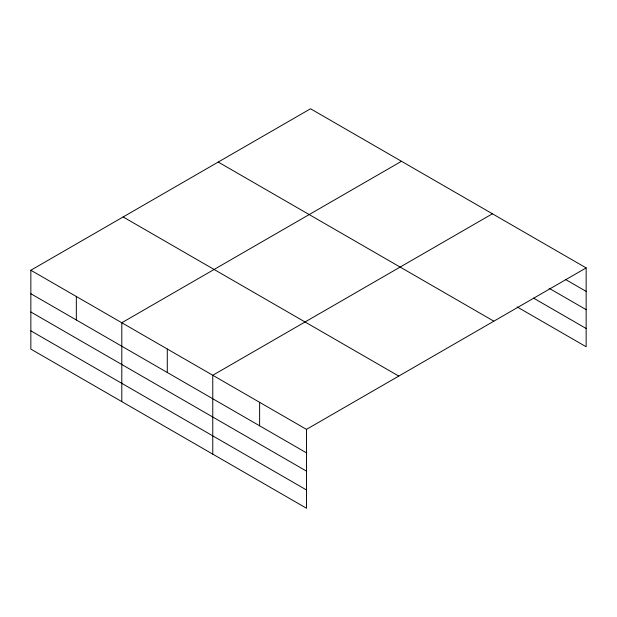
<?xml version="1.0" encoding="UTF-8"?>
<svg xmlns="http://www.w3.org/2000/svg" width="617" height="617" viewBox="0 0 617 617"><rect width="100%" height="100%" fill="white"/><g stroke="black" fill="none" stroke-linecap="round" stroke-linejoin="round"><path stroke-width="0.93" d="M30.85 270.238L306.472 429.37L306.472 508.231L30.85 349.099L30.85 270.238L310.528 108.769L586.15 267.901L586.15 346.762L517.1 306.896M401.482 161.284L121.804 322.753L121.804 401.613M492.435 213.79L212.765 375.259L212.765 454.127M306.472 429.37L586.15 267.901M565.596 279.516L586.15 291.378M549.161 288.301L586.15 309.657M533.543 298.111L586.15 328.491M218.233 162.055L493.855 321.179M123.145 216.953L398.767 376.085M30.85 293.723L306.472 452.847M30.85 311.994L306.472 471.126M30.85 330.828L306.472 489.96M259.618 402.315L259.618 425.799M167.284 349.006L167.284 372.491M76.331 296.492L76.331 319.976"/></g></svg>
